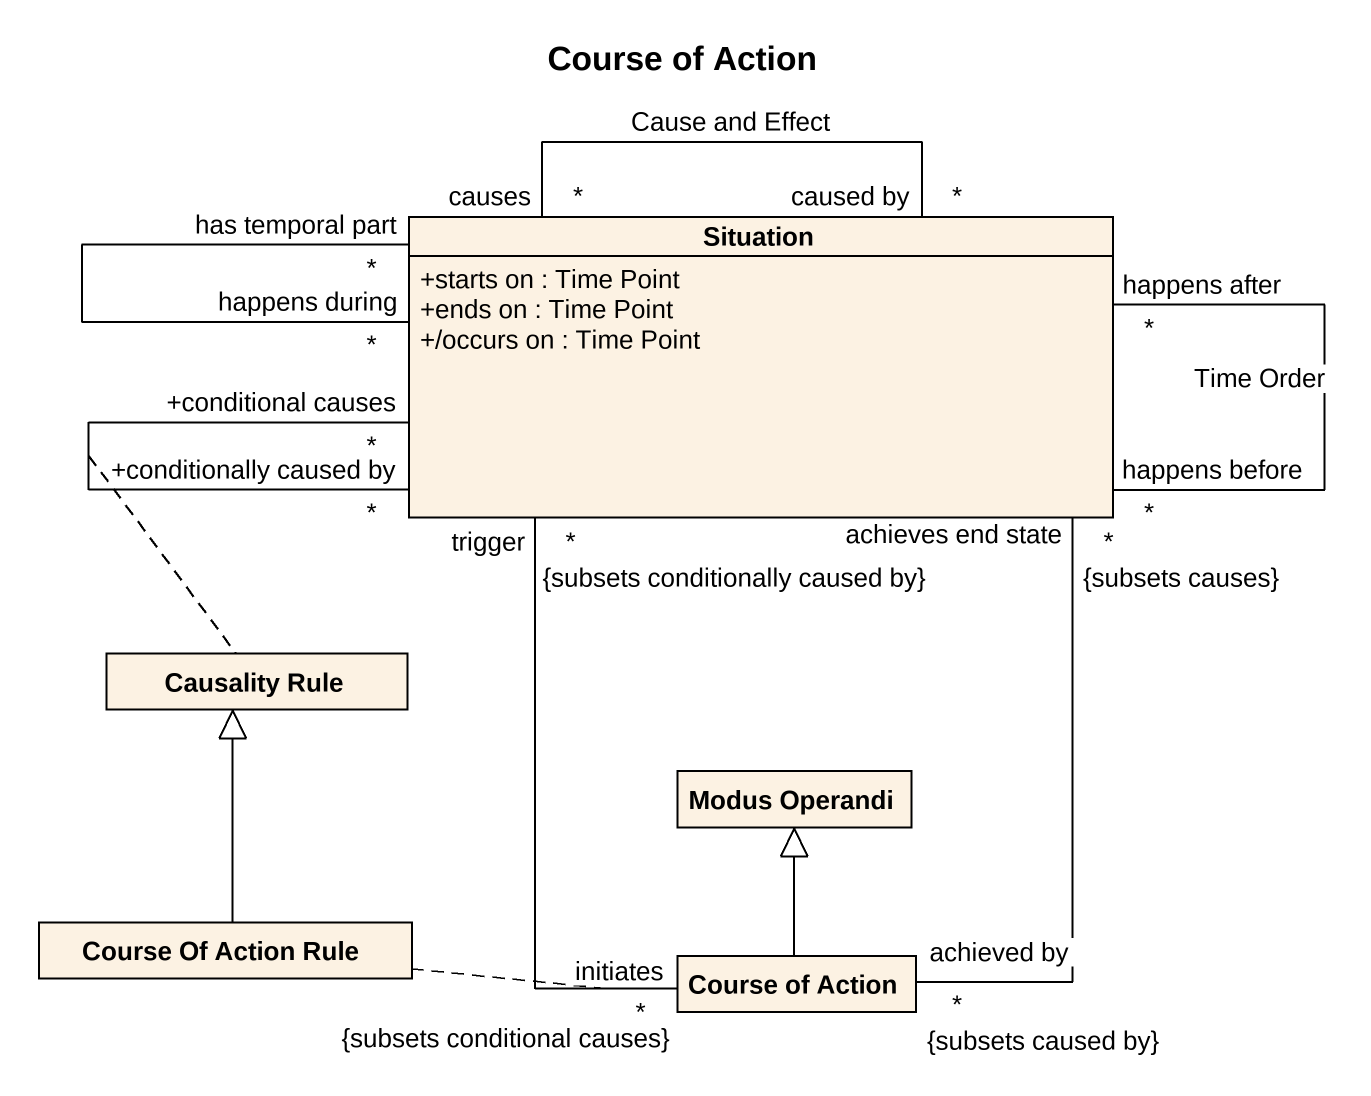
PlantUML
@startuml
title Course of Action
hide circle
hide empty members
skinparam classAttributeIconSize 0
class Situation {
  +starts on : Time Point
  +ends on : Time Point
  +/occurs on : Time Point
}
class "Causality Rule" as Causality_Rule
class "Modus Operandi" as Modus_Operandi
class "Course Of Action Rule" as Course_Of_Action_Rule
class "Course of Action" as Course_of_Action
Situation "+conditionally caused by\n*" -- "+conditional causes\n*" Situation
(Situation, Situation) .. Causality_Rule
Situation "causes\n*" -- "caused by\n*" Situation : Cause and Effect
Situation "has temporal part\n*" -- "happens during\n*" Situation
Situation "happens before\n*" -- "happens after\n*" Situation : Time Order
Course_Of_Action_Rule -up-|> Causality_Rule
Course_of_Action "initiates\n{subsets conditional causes}\n*" -up- "trigger\n{subsets conditionally caused by}\n*" Situation
(Course_of_Action, Situation) .. Course_Of_Action_Rule
Course_of_Action "achieved by\n{subsets caused by}\n*" -up- "achieves end state\n{subsets causes}\n*" Situation
Course_of_Action -up-|> Modus_Operandi
@enduml
